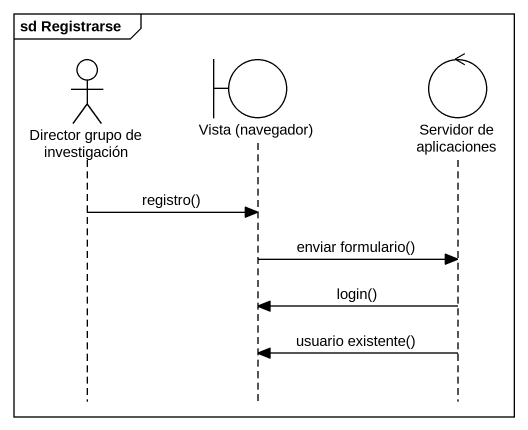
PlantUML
@startuml
mainframe sd Registrarse
hide footbox
actor "Director grupo de investigación" as Director_grupo_de
boundary "Vista (navegador)" as Vista_navegador
control "Servidor de aplicaciones" as Servidor_de_aplicaciones

Director_grupo_de -> Vista_navegador : registro()
Vista_navegador -> Servidor_de_aplicaciones : enviar formulario()
Servidor_de_aplicaciones -> Vista_navegador : login()
Servidor_de_aplicaciones -> Vista_navegador : usuario existente()
@enduml
